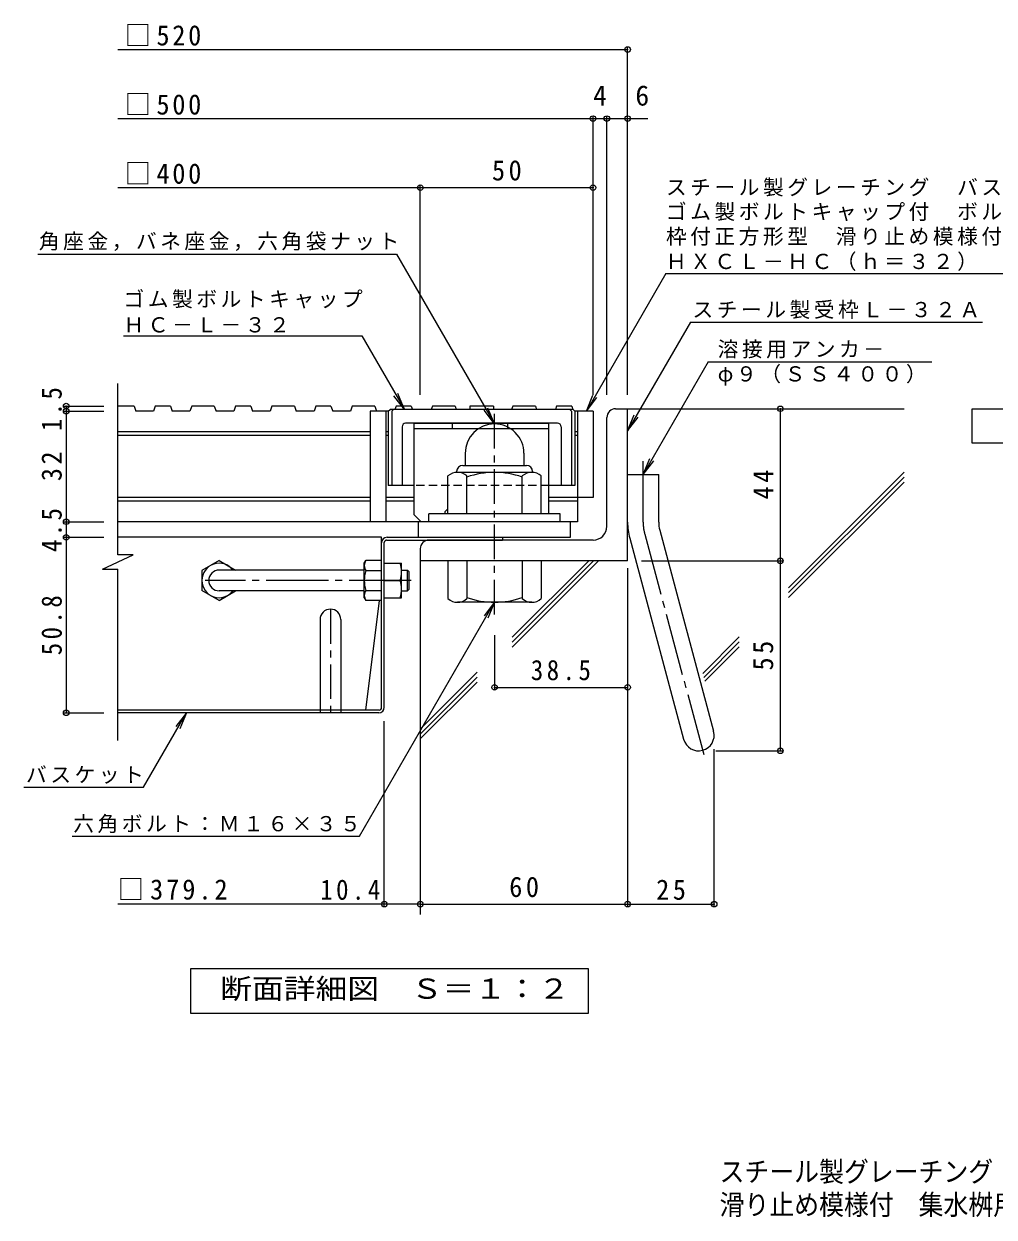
# Model space of a CAD drawing. Units: millimetres on the paper, enlarged 5 times, with parts at other scales. Extents: x -1338 to 1340, y -985 to 867.
# Drawn here: x -758 to -56, y -985 to -121 of the extents above; entities that cross this region are included whole.
import ezdxf
from ezdxf.enums import TextEntityAlignment as Align

# ---------------------------------------------------------------- set-up
doc = ezdxf.new("R2010")
doc.units = ezdxf.units.MM
doc.header["$LTSCALE"] = 5
doc.header["$PDMODE"] = 32
doc.header["$PDSIZE"] = 4
for name, pattern in [('CHAIN1', [8, 5, -1, 1, -1]), ('CHAIN2', [12, 9, -1, 1, -1]), ('DASHED1', [1.8, 1.2, -0.6])]:
    doc.linetypes.add(name, pattern=pattern)
for name, color, linetype, lineweight in [('D-1', 2, 'Continuous', 9), ('D-2', 3, 'Continuous', 9), ('D-4', 7, 'Continuous', 9), ('D-5', 7, 'Continuous', 9), ('D-6', 6, 'Continuous', 5), ('D-7', 6, 'Continuous', 5), ('D-8', 4, 'Continuous', 9), ('D-B', 2, 'Continuous', 9)]:
    doc.layers.add(name, color=color, linetype=linetype, lineweight=lineweight)
doc.layers.add('F-0_F-0ﾚｲﾔ', color=2, linetype='Continuous')
doc.layers.add('F-F_F-Fﾚｲﾔ', color=2, linetype='Continuous')
doc.styles.add('ＭＳ ゴシック', font='')
doc.styles.get('ＭＳ ゴシック').set_extended_font_data('MS Gothic')

msp = doc.modelspace()

# ---------------------------------------------------------------- linework, layer by layer
at = {"layer": 'D-1', "linetype": 'CHAIN1'}
msp.add_line((-417.753, -548.682), (-417.753, -402.163), dxfattribs=at)
at = {"layer": 'D-1'}
for p, q in [((-330.253, -399.917), (-321.503, -399.917)), ((-321.503, -509.917), (-321.503, -399.917)), ((-336.503, -484.917), (-336.503, -406.167)), ((-439.003, -432.167), (-439.003, -440.917)), ((-396.502, -432.142), (-396.502, -440.917)), ((-451.502, -475.917), (-451.502, -448.513)), ((-445.252, -445.417), (-445.252, -445.917)), ((-390.877, -445.917), (-444.627, -445.917)), ((-440.753, -440.917), (-394.752, -440.917)), ((-437.752, -475.917), (-437.752, -448.513)), ((-397.752, -475.917), (-397.752, -448.513)), ((-390.253, -445.417), (-390.253, -445.917)), ((-384.002, -475.917), (-384.002, -448.513)), ((-321.503, -447.417), (-299.003, -447.417)), ((-299.003, -481.955), (-299.003, -447.417)), ((-370.252, -475.917), (-465.252, -475.917)), ((-465.252, -481.667), (-465.252, -475.917)), ((-370.252, -481.667), (-370.252, -475.917)), ((-298.237, -487.778), (-259.256, -633.255)), ((-346.503, -494.917), (-465.253, -494.917)), ((-319.97, -493.602), (-280.989, -639.079)), ((-471.503, -501.167), (-471.503, -509.917)), ((-321.503, -509.917), (-471.503, -509.917)), ((-451.502, -509.917), (-451.502, -537.32)), ((-437.752, -509.917), (-437.752, -537.321)), ((-397.752, -509.917), (-397.752, -537.321)), ((-384.002, -509.917), (-384.002, -537.32)), ((-445.252, -540.417), (-445.252, -539.917)), ((-390.877, -539.917), (-444.627, -539.917)), ((-390.253, -540.417), (-390.253, -539.917))]:
    msp.add_line(p, q, dxfattribs=at)
at = {"layer": 'D-1', "linetype": 'CHAIN2'}
for p, q in [((-310.253, -481.954), (-310.253, -437.904)), ((-309.103, -490.69), (-265.45, -653.606))]:
    msp.add_line(p, q, dxfattribs=at)
at = {"layer": 'D-1', "color": 3}
for p, q in [((-512.003, -516.667), (-617.003, -516.667)), ((-512.003, -531.667), (-617.003, -531.667))]:
    msp.add_line(p, q, dxfattribs=at)
at = {"layer": 'D-1', "color": 3, "linetype": 'CHAIN2'}
msp.add_line((-478.003, -524.167), (-627.003, -524.167), dxfattribs=at)
at = {"layer": 'D-1'}
for centre, radius, start, end in [((-330.253, -406.167), 6.25, 90, 180), ((-417.753, -432.167), 21.25, 90, 180), ((-417.727, -432.142), 21.225, 0, 90.06822), ((-444.627, -456.317), 10.4, 48.6201, 131.38164), ((-440.753, -445.417), 4.5, 90, 180), ((-417.753, -505.917), 60, 70.52881, 109.47119), ((-390.877, -456.317), 10.4, 48.61835, 131.37988), ((-394.752, -445.417), 4.5, 0, 90), ((-276.503, -481.954), 45, 180, 195), ((-276.503, -481.955), 22.5, 180, 195.00002), ((-346.503, -484.917), 10, 270, 0), ((-465.253, -501.167), 6.25, 90, 180), ((-444.627, -529.517), 10.4, 228.61835, 311.37988), ((-417.753, -479.917), 60, 250.52881, 289.47119), ((-390.877, -529.517), 10.4, 228.6201, 311.38164), ((-270.123, -636.167), 11.25, 195.00014, 14.99991)]:
    msp.add_arc(centre, radius, start, end, dxfattribs=at)
at = {"layer": 'D-1', "linetype": 'CHAIN2'}
msp.add_arc((-276.503, -481.954), 33.75, 180, 194.99995, dxfattribs=at)
at = {"layer": 'D-1', "color": 3}
msp.add_arc((-617.003, -524.167), 7.5, 90, 270, dxfattribs=at)
at = {"layer": 'D-2'}
for p, q in [((-690.337, -505.615), (-690.337, -381.667)), ((-678.577, -397.917), (-690.337, -397.917)), ((-678.577, -397.917), (-677.299, -401.667)), ((-664.516, -401.667), (-677.299, -401.667)), ((-652.219, -397.917), (-650.941, -401.667)), ((-638.158, -401.667), (-650.941, -401.667)), ((-620.511, -397.917), (-619.233, -401.667)), ((-606.45, -401.667), (-619.233, -401.667)), ((-594.153, -397.917), (-592.875, -401.667)), ((-580.092, -401.667), (-592.875, -401.667)), ((-562.445, -397.917), (-561.166, -401.667)), ((-548.383, -401.667), (-561.166, -401.667)), ((-536.087, -397.917), (-534.809, -401.667)), ((-522.025, -401.667), (-534.809, -401.667)), ((-494.627, -401.667), (-507.753, -401.667)), ((-507.752, -401.667), (-507.752, -481.667)), ((-504.379, -397.917), (-503.101, -401.667)), ((-496.502, -401.667), (-496.502, -481.667)), ((-489.04, -397.917), (-489.892, -400.416)), ((-478.021, -397.917), (-489.04, -397.917)), ((-478.021, -397.917), (-477.169, -400.416)), ((-462.681, -397.917), (-463.533, -400.416)), ((-446.313, -397.917), (-462.681, -397.917)), ((-446.313, -397.917), (-445.461, -400.416)), ((-404.615, -397.917), (-405.467, -400.416)), ((-388.247, -397.917), (-404.615, -397.917)), ((-388.247, -397.917), (-387.395, -400.416)), ((-372.908, -397.917), (-373.76, -400.416)), ((-361.889, -397.917), (-372.908, -397.917)), ((-361.889, -397.917), (-361.037, -400.416)), ((-346.503, -401.667), (-359.628, -401.667)), ((-507.752, -416.667), (-690.337, -416.667)), ((-507.752, -419.167), (-690.337, -419.167)), ((-494.627, -416.667), (-496.502, -416.667)), ((-494.627, -419.167), (-496.502, -419.167)), ((-357.752, -416.667), (-359.628, -416.667)), ((-357.752, -419.167), (-359.628, -419.167)), ((-507.752, -464.167), (-690.337, -464.167)), ((-475.877, -464.167), (-496.502, -464.167)), ((-357.752, -464.167), (-378.377, -464.167)), ((-507.752, -466.667), (-690.337, -466.667)), ((-475.877, -466.667), (-496.502, -466.667)), ((-357.752, -466.667), (-378.377, -466.667)), ((-472.753, -492.917), (-472.753, -481.667)), ((-362.752, -492.917), (-362.752, -481.667)), ((-472.753, -492.917), (-362.752, -492.917)), ((-701.395, -515.968), (-679.096, -505.615)), ((-679.096, -505.615), (-690.337, -505.615)), ((-701.395, -515.968), (-690.337, -515.968)), ((-690.337, -639.917), (-690.337, -515.968))]:
    msp.add_line(p, q, dxfattribs=at)
for points in [[(-357.752, -401.667), (-357.752, -481.667), (-690.337, -481.667)], [(-652.219, -397.917), (-663.238, -397.917), (-664.516, -401.667)], [(-620.511, -397.917), (-636.879, -397.917), (-638.158, -401.667)], [(-594.153, -397.917), (-605.172, -397.917), (-606.45, -401.667)], [(-562.445, -397.917), (-578.813, -397.917), (-580.092, -401.667)], [(-536.087, -397.917), (-547.106, -397.917), (-548.383, -401.667)], [(-504.379, -397.917), (-520.747, -397.917), (-522.025, -401.667)], [(-346.503, -401.667), (-346.503, -464.167), (-357.752, -464.167)]]:
    msp.add_lwpolyline(points, dxfattribs=at)
at = {"layer": 'D-4'}
for p, q in [((-690.337, -139.917), (-321.503, -139.917)), ((-321.503, -389.917), (-321.503, -138.417)), ((-690.337, -189.917), (-306.82, -189.917)), ((-346.503, -389.917), (-346.503, -188.417)), ((-336.503, -389.917), (-336.503, -188.417)), ((-690.337, -239.917), (-346.503, -239.917)), ((-471.503, -389.917), (-471.503, -238.417)), ((-729.195, -397.916), (-700.337, -397.916)), ((-729.195, -401.666), (-700.337, -401.666)), ((-727.695, -397.916), (-727.695, -401.666)), ((-727.695, -401.666), (-727.695, -481.667)), ((-210.979, -509.917), (-210.979, -399.917)), ((-729.195, -481.667), (-700.337, -481.667)), ((-727.695, -481.667), (-727.695, -492.917)), ((-729.195, -492.917), (-700.337, -492.917)), ((-727.695, -492.917), (-727.695, -619.917)), ((-321.503, -515.136), (-321.503, -759.917)), ((-311.503, -509.917), (-209.479, -509.917)), ((-210.979, -647.417), (-210.979, -509.917)), ((-417.753, -563.682), (-417.753, -603.007)), ((-417.753, -601.507), (-321.503, -601.507)), ((-729.195, -619.917), (-700.337, -619.917)), ((-497.503, -759.917), (-497.503, -625.917)), ((-258.873, -759.917), (-258.873, -646.167)), ((-257.622, -647.417), (-209.479, -647.417)), ((-497.503, -758.417), (-690.337, -758.417)), ((-471.503, -758.417), (-497.503, -758.417))]:
    msp.add_line(p, q, dxfattribs=at)
msp.add_lwpolyline([(-471.503, -758.417), (-321.503, -758.417), (-258.873, -758.417)], dxfattribs=at)
for p in [(-321.503, -139.917), (-346.503, -189.917), (-336.503, -189.917), (-321.503, -189.917), (-471.503, -239.917), (-346.503, -239.917), (-727.695, -397.916), (-727.695, -401.666), (-210.979, -399.917), (-727.695, -481.667), (-727.695, -492.917), (-210.979, -509.917), (-417.753, -601.507), (-321.503, -601.507), (-727.695, -619.917), (-210.979, -647.417), (-497.503, -758.417), (-471.503, -758.417), (-321.503, -758.417), (-258.873, -758.417)]:
    msp.add_point(p, dxfattribs=at)
at = {"layer": 'D-5'}
for p, q in [((-748.188, -288.07), (-488.678, -288.07)), ((-488.678, -288.07), (-417.753, -410.917)), ((-293.779, -301.998), (-351.323, -401.667)), ((-293.779, -301.998), (36.221, -301.998)), ((-276.111, -337.255), (-321.503, -415.876)), ((-276.111, -337.255), (-64.702, -337.255)), ((-686.188, -347.184), (-513.688, -347.184)), ((-263.152, -365.836), (-310.253, -447.417)), ((-263.152, -365.836), (-101.33, -365.836)), ((-482.954, -400.416), (-487.737, -388.868)), ((-351.323, -401.667), (-346.54, -390.118)), ((-351.323, -401.667), (-343.714, -391.75)), ((-417.753, -410.917), (-425.362, -401)), ((-417.753, -410.917), (-422.536, -399.368)), ((-321.503, -415.876), (-316.719, -404.327)), ((-321.503, -415.876), (-313.893, -405.959)), ((-310.253, -447.417), (-305.469, -435.868)), ((-310.253, -447.417), (-302.643, -437.5)), ((-417.753, -539.917), (-425.363, -549.834)), ((-671.725, -673.676), (-640.688, -619.917)), ((-640.688, -619.917), (-648.297, -629.834)), ((-640.688, -619.917), (-645.471, -631.465)), ((-758.284, -673.676), (-671.725, -673.676)), ((-723.313, -709.257), (-515.522, -709.257))]:
    msp.add_line(p, q, dxfattribs=at)
for points in [[(-513.688, -347.184), (-482.954, -400.416), (-490.563, -390.5)], [(-515.522, -709.257), (-417.753, -539.917), (-422.537, -551.465)]]:
    msp.add_lwpolyline(points, dxfattribs=at)
at = {"layer": 'D-5', "color": 2}
for points in [[(-72.219, -424.917), (-72.219, -399.917), (40.281, -399.917), (40.281, -424.917)], [(-637.5, -837.5), (-637.5, -805), (-349.999, -805), (-349.999, -837.5)]]:
    msp.add_lwpolyline(points, close=True, dxfattribs=at)
at = {"layer": 'D-6'}
for p, q in [((-321.503, -399.917), (-121.503, -399.917)), ((-205.066, -529.423), (-121.503, -445.861)), ((-205.066, -532.957), (-121.503, -449.394)), ((-205.066, -536.493), (-121.503, -452.931)), ((-471.503, -509.917), (-471.503, -765.917)), ((-404.991, -572.313), (-342.594, -509.917)), ((-404.991, -565.243), (-349.665, -509.917)), ((-404.991, -568.777), (-346.131, -509.917)), ((-267.105, -591.462), (-240.689, -565.047)), ((-266.358, -594.249), (-240.689, -568.581)), ((-265.611, -597.038), (-240.689, -572.117)), ((-471.503, -631.754), (-430.348, -590.6)), ((-471.503, -635.288), (-430.348, -594.134)), ((-471.503, -638.824), (-430.348, -597.67))]:
    msp.add_line(p, q, dxfattribs=at)
at = {"layer": 'D-7'}
for p, q in [((-494.627, -401.667), (-493.377, -400.416)), ((-494.627, -401.667), (-494.627, -455.416)), ((-360.878, -400.416), (-493.377, -400.416)), ((-492.127, -401.667), (-490.877, -400.416)), ((-492.127, -401.667), (-492.127, -455.416)), ((-418.494, -397.917), (-418.494, -400.416)), ((-362.127, -401.667), (-363.378, -400.416)), ((-362.127, -401.667), (-362.127, -455.416)), ((-359.628, -401.666), (-360.878, -400.416)), ((-359.628, -401.666), (-359.628, -455.416)), ((-484.628, -412.917), (-484.628, -455.416)), ((-372.128, -410.417), (-482.128, -410.417)), ((-369.627, -412.917), (-369.627, -455.416)), ((-475.877, -455.416), (-494.627, -455.416)), ((-359.628, -455.416), (-378.377, -455.416))]:
    msp.add_line(p, q, dxfattribs=at)
at = {"layer": 'D-7', "linetype": 'DASHED1'}
msp.add_line((-378.377, -455.416), (-475.877, -455.416), dxfattribs=at)
at = {"layer": 'D-7', "color": 2, "lineweight": 9}
for p, q in [((-499.503, -492.917), (-690.337, -492.917)), ((-499.503, -616.25), (-499.503, -492.917)), ((-497.503, -615.917), (-497.503, -496.584)), ((-495.836, -494.917), (-411.994, -494.917)), ((-495.503, -492.917), (-411.994, -492.917)), ((-411.994, -492.917), (-411.994, -494.917)), ((-501.139, -538.542), (-511.033, -617.917)), ((-511.033, -617.917), (-690.337, -617.917)), ((-501.503, -619.917), (-690.337, -619.917)), ((-501.17, -617.917), (-511.033, -617.917))]:
    msp.add_line(p, q, dxfattribs=at)
at = {"layer": 'D-7'}
msp.add_lwpolyline([(-418.494, -397.917), (-435.761, -397.917), (-435.761, -400.416)], dxfattribs=at)
for centre, start, end in [((-482.128, -412.917), 90, 180), ((-372.128, -412.917), 0, 90)]:
    msp.add_arc(centre, 2.5, start, end, dxfattribs=at)
at = {"layer": 'D-7', "color": 2, "lineweight": 9}
for centre, radius, start, end in [((-495.503, -496.917), 4, 90, 180), ((-495.836, -496.584), 1.667, 90, 180), ((-501.503, -615.917), 4, 270, 0), ((-501.17, -616.25), 1.667, 270, 0)]:
    msp.add_arc(centre, radius, start, end, dxfattribs=at)
at = {"layer": 'D-8'}
for p, q in [((-475.877, -414.167), (-378.377, -414.167)), ((-448.095, -414.167), (-448.095, -410.417)), ((-408.095, -414.167), (-408.095, -410.417)), ((-378.377, -475.917), (-378.377, -410.417)), ((-475.877, -476.667), (-470.877, -481.667))]:
    msp.add_line(p, q, dxfattribs=at)
at = {"layer": 'D-8', "color": 2}
for p, q in [((-497.503, -511.667), (-485.003, -511.667)), ((-485.003, -536.667), (-485.003, -511.667)), ((-497.503, -524.167), (-486.086, -524.167)), ((-497.503, -536.667), (-485.003, -536.667)), ((-544.003, -552.417), (-544.003, -619.917)), ((-529.003, -552.417), (-529.003, -619.917))]:
    msp.add_line(p, q, dxfattribs=at)
at = {"layer": 'D-8', "color": 3}
for p, q in [((-485.003, -516.667), (-480.753, -516.667)), ((-480.753, -516.667), (-479.503, -517.917)), ((-480.753, -531.667), (-480.753, -516.667)), ((-479.503, -530.417), (-479.503, -517.917)), ((-485.003, -531.667), (-480.753, -531.667)), ((-480.753, -531.667), (-479.503, -530.417))]:
    msp.add_line(p, q, dxfattribs=at)
at = {"layer": 'D-8', "color": 2, "linetype": 'CHAIN1'}
for p, q in [((-478.287, -524.167), (-485.941, -524.167)), ((-536.503, -544.917), (-536.503, -619.917))]:
    msp.add_line(p, q, dxfattribs=at)
at = {"layer": 'D-8'}
for points in [[(-475.877, -476.667), (-475.877, -410.417), (-378.377, -410.417)], [(-453.377, -475.917), (-453.377, -474.167), (-451.502, -472.292)]]:
    msp.add_lwpolyline(points, dxfattribs=at)
at = {"layer": 'D-8', "color": 2}
for centre, radius, start, end in [((-503.586, -517.917), 18.583, 340.34633, 19.65366), ((-503.586, -530.417), 18.583, 340.34633, 19.65366), ((-536.503, -552.417), 7.5, 0, 180)]:
    msp.add_arc(centre, radius, start, end, dxfattribs=at)
at = {"layer": 'D-B'}
for p, q in [((-617.003, -509.792), (-629.503, -517.009)), ((-629.503, -517.009), (-629.503, -531.325)), ((-617.003, -509.792), (-605.095, -516.667)), ((-512.003, -511.667), (-510.92, -509.792)), ((-512.003, -536.667), (-512.003, -511.667)), ((-499.503, -509.792), (-510.92, -509.792)), ((-510.92, -517.009), (-499.503, -517.009)), ((-617.003, -538.542), (-629.503, -531.325)), ((-617.003, -538.542), (-605.095, -531.667)), ((-510.92, -531.325), (-499.503, -531.325)), ((-512.003, -536.667), (-510.92, -538.542)), ((-499.503, -538.542), (-510.92, -538.542))]:
    msp.add_line(p, q, dxfattribs=at)
for centre, radius, start, end in [((-617.003, -524.167), 12.5, 36.87019, 323.12981), ((-503.798, -513.904), 8.224, 149.99998, 176.07924), ((-505.166, -513.317), 6.837, 180.2103, 212.68507), ((-487.796, -524.167), 24.207, 162.79973, 197.20026), ((-505.166, -535.017), 6.837, 147.31491, 179.78969), ((-503.798, -534.43), 8.224, 183.92075, 210)]:
    msp.add_arc(centre, radius, start, end, dxfattribs=at)

# ---------------------------------------------------------------- texts
at = {"layer": 'D-4', "color": 2, "style": 'ＭＳ ゴシック'}
for s, p in [('4', (-346.503, -184.917)), ('6', (-315.879, -184.917))]:
    msp.add_text(s, height=14.66, dxfattribs=at).set_placement(p, align=Align.BOTTOM_LEFT)
at = {"layer": 'D-4', "color": 2, "char_height": 14.66, "attachment_point": 7, "style": 'ＭＳ ゴシック'}
for s, insert in [('\\T1.21;\\W0.95;□520', (-685.337, -137.39)), ('\\T1.21;\\W0.95;□500', (-685.337, -187.393)), ('\\T1.21;\\W0.95;□400', (-685.337, -237.417)), ('\\T1.27;\\W0.95;50', (-419.628, -234.917)), ('\\T1.28;\\W0.9;38.5', (-391.503, -596.507)), ('\\T1.23;\\W0.95;□379.2', (-690.337, -755.417)), ('\\T1.28;\\W0.9;10.4', (-543.878, -755.417)), ('\\T1.27;\\W0.95;60', (-407.128, -753.417)), ('\\T1.27;\\W0.95;25', (-300.813, -755.417))]:
    msp.add_mtext(s, dxfattribs=dict(at, insert=insert))
at = {"layer": 'D-4', "color": 2, "char_height": 14.66, "attachment_point": 7, "rotation": 90, "style": 'ＭＳ ゴシック'}
for s, insert in [('\\T1.27;\\W0.9;1.5', (-730.695, -416.041)), ('\\T1.27;\\W0.95;32', (-730.695, -452.292)), ('\\T1.27;\\W0.95;44', (-215.979, -465.542)), ('\\T1.27;\\W0.9;4.5', (-730.695, -503.542)), ('\\T1.28;\\W0.9;50.8', (-730.695, -578.292)), ('\\T1.27;\\W0.95;55', (-215.979, -589.292))]:
    msp.add_mtext(s, dxfattribs=dict(at, insert=insert))
at = {"layer": 'D-5', "color": 2, "style": 'ＭＳ ゴシック', "width": 1.15}
msp.add_text('断面詳細図\u3000Ｓ＝１：２', height=14.66, dxfattribs=at).set_placement((-616.25, -831.25), align=Align.BOTTOM_LEFT)
at = {"layer": 'D-5', "char_height": 11, "attachment_point": 7, "style": 'ＭＳ ゴシック'}
for s, insert in [('\\T1.17;スチール製グレーチング\u3000バスケット付', (-293.779, -246.341)), ('\\T1.17;ゴム製ボルトキャップ付\u3000ボルト固定式', (-293.779, -264.13)), ('\\T1.17;角座金，バネ座金，六角袋ナット', (-747.422, -285.741)), ('\\T1.17;枠付正方形型\u3000滑り止め模様付\u3000集水桝用', (-293.779, -281.919)), ('\\T1.17;ＨＸＣＬ－ＨＣ（ｈ＝３２）', (-293.779, -300.238)), ('\\T1.17;ゴム製ボルトキャップ', (-686.188, -327.355)), ('\\T1.17;スチール製受枠Ｌ－３２Ａ', (-274.552, -334.876)), ('\\T1.17;ＨＣ－Ｌ－３２', (-686.188, -344.855)), ('\\T1.17;溶接用アンカ－', (-256.33, -363.506)), ('\\T1.17;φ９（ＳＳ４００）', (-256.33, -383.165)), ('\\T1.17;バスケット', (-756.725, -671.297)), ('\\T1.17;六角ボルト：Ｍ１６×３５', (-722.556, -706.928))]:
    msp.add_mtext(s, dxfattribs=dict(at, insert=insert))
at = {"layer": 'F-0_F-0ﾚｲﾔ', "style": 'ＭＳ ゴシック', "width": 0.9}
msp.add_text('滑り止め模様付\u3000集水桝用\u3000ＨＸＣＬ－ＨＣ\u3000４４３２－ａ－Ｋ＋ＤＫ－４００－Ｚ', height=14.66, dxfattribs=at).set_placement((-254.973, -987.548), align=Align.BOTTOM_LEFT)
at = {"layer": 'F-F_F-Fﾚｲﾔ', "style": 'ＭＳ ゴシック', "width": 0.9}
msp.add_text('スチール製グレーチング\u3000バスケット付\u3000ゴム製ボルトキャップ付\u3000ボルト固定式\u3000枠付正方形型', height=14.66, dxfattribs=at).set_placement((-254.973, -963.652), align=Align.BOTTOM_LEFT)

doc.saveas('drawing.dxf')
